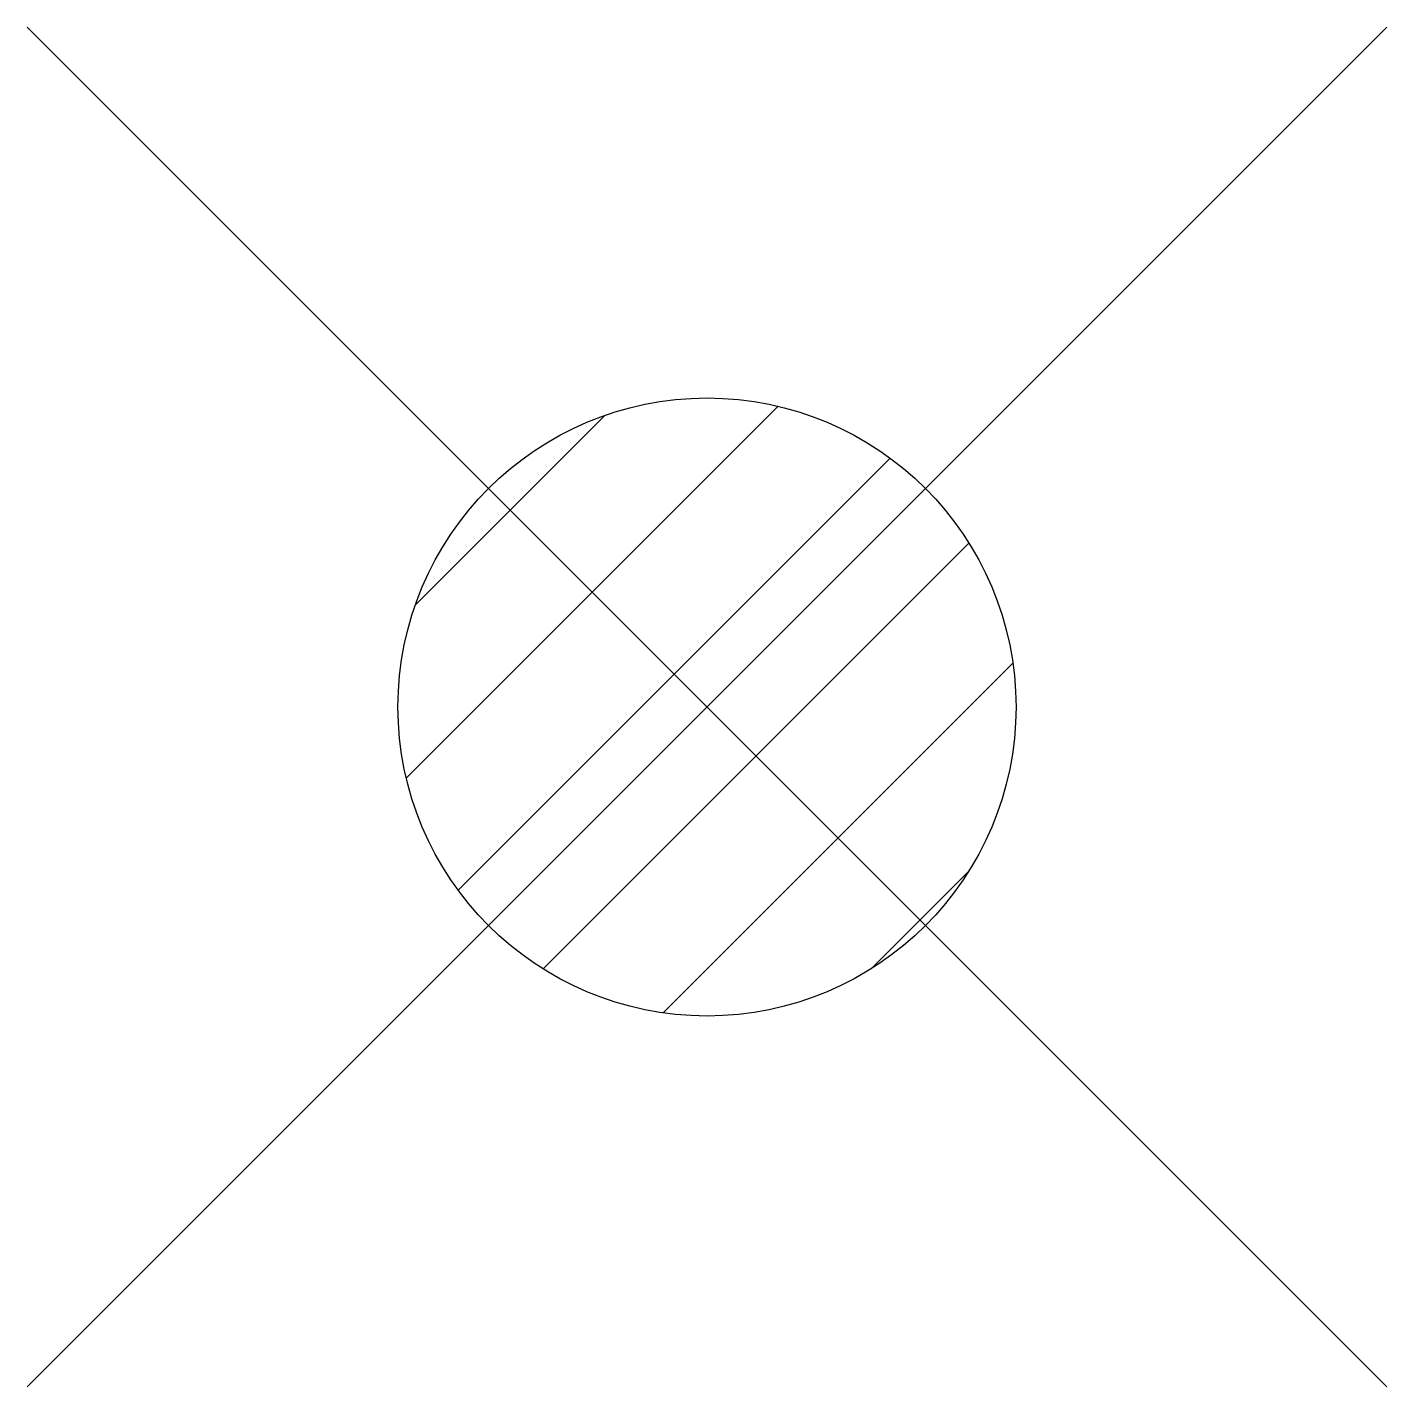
# Model space of a CAD drawing. Extents: x -5.5 to 5.5, y -5.5 to 5.5.
import ezdxf

# ---------------------------------------------------------------- set-up
doc = ezdxf.new("R2010")
doc.units = 0

msp = doc.modelspace()

# ---------------------------------------------------------------- linework, layer by layer
for p, q in [((-2.433, -0.575), (0.575, 2.433)), ((-2.36, 0.824), (-0.824, 2.36)), ((-2.014, -1.481), (1.481, 2.014)), ((-1.326, -2.119), (2.119, 1.326)), ((-0.355, -2.475), (2.475, 0.355)), ((1.325, -2.12), (2.12, -1.325))]:
    msp.add_line(p, q)
for points in [[(5.5, 5.5), (-5.5, -5.5)], [(-5.5, 5.5), (5.5, -5.5)]]:
    msp.add_lwpolyline(points)
msp.add_circle((0, 0), 2.5)

doc.saveas('drawing.dxf')
